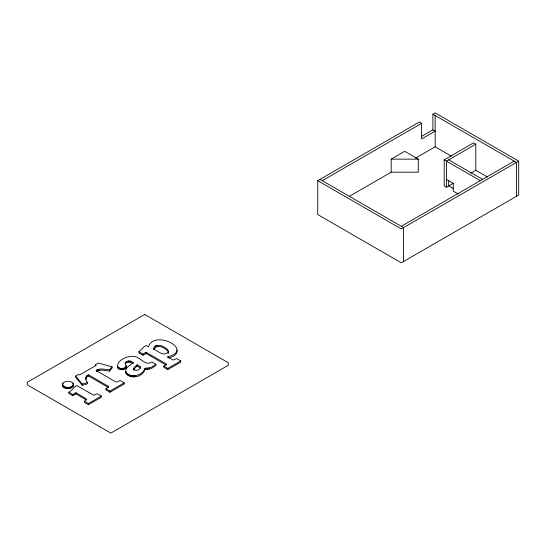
<?xml version="1.0" encoding="UTF-8"?>
<svg xmlns="http://www.w3.org/2000/svg" width="546" height="546" viewBox="0 0 546 546"><rect width="100%" height="100%" fill="white"/><g stroke="black" fill="none" stroke-linecap="round" stroke-linejoin="round"><path stroke-width="0.82" d="M117.376 365.922C118.564 358.961 127.477 356.101 133.77 356.347C140.145 356.647 145.912 366.878 151.836 361.916L155.91 364.271L155.91 365.451L151.133 368.68L145.011 369.499C139.162 384.445 112.64 373.846 133.668 362.783C131.293 360.988 127.709 359.903 125.416 362.435L125.102 363.295L126.222 366.386C124.468 369.437 118.687 369.328 117.376 365.922C117.028 370.372 124.433 370.987 126.222 367.567L126.201 365.533M117.376 367.103L117.52 365.506M133.565 368.304L133.49 369C135.231 372.038 140.145 369.867 140.786 366.898L137.135 364.789L134.077 367.485L133.49 370.181M125.71 372.577L125.867 371.389M112.094 366.851L109.562 369.874L101.829 368.932L97.85 369.451L96.164 370.509L115.786 381.934L117.724 381.838L120.154 380.521L124.181 382.848L124.181 384.029L109.958 392.24L105.931 389.912L105.931 388.738L108.442 387.08L108.422 386.363L88.554 374.843C84.964 375.703 85.347 380.425 87.469 382.637L87.469 383.811L82.289 385.237L75.669 377.266L75.669 376.085L78.419 374.495L79.696 374.89L96.116 365.41L95.489 364.639L98.266 363.035L112.094 366.851L112.094 368.031L109.562 371.055L101.829 370.113L97.85 370.632L96.164 371.69M85.763 379.49L86.043 377.013M62.558 384.343L62.947 383.128C65.527 380.542 70.366 380.589 72.946 383.155L73.348 384.357L72.952 386.732C70.366 389.312 65.52 389.332 62.94 386.739L62.558 384.343L62.94 386.739M62.558 385.517L62.947 383.128M72.952 386.732L73.348 384.357M153.679 349.44C156.579 343.448 165.643 347.638 168.345 351.877M155.91 364.271L151.133 367.499L145.011 368.318C142.786 375.88 129.347 378.958 125.71 371.396M86.043 378.194L86.712 377.109L88.554 376.023L108.422 387.544L108.422 386.363M133.565 369.485L137.135 365.97L137.135 364.789M155.514 345.877L154.177 347.092L153.426 348.846C157.535 350.86 163.875 357.064 168.264 352.102L168.264 353.282L168.345 350.696C165.67 346.887 160.108 344.157 155.514 345.877L155.514 347.058M62.94 385.558C65.52 388.151 70.366 388.131 72.952 385.558M133.149 363.67C130.904 361.943 127.511 361.302 125.416 363.616L125.416 362.435M138.93 351.74L144.178 346.655L146.137 345.529L148.451 346.867C154.129 328.753 195.427 350.395 167.253 356.831L173.082 360.046L176.733 358.613L180.767 360.94L180.767 362.121L167.813 369.594L163.786 367.267L163.786 366.086L166.107 364.619L166.107 364.066L164.79 363.097L146.075 352.293L142.984 354.081L138.93 351.74L138.93 352.921L142.984 355.262L146.075 353.474L164.79 364.278M68.878 392.253L71.69 390.226L74.809 386.711L76.795 385.565L93.714 395.188L97.263 393.741L101.29 396.068L101.29 397.249L88.384 404.702L84.357 402.375L84.357 401.194L86.732 399.686L85.858 398.491L75.894 392.738L72.802 394.526L68.878 392.253L68.878 393.434L72.802 395.707L75.894 393.919L85.858 399.672M432.903 129.846L432.903 114.203L435.155 112.899L518.7 161.131L518.7 195.024L401.29 262.81L317.745 214.578L317.745 180.685L419.355 122.024L421.608 123.328L421.608 138.971L435.155 131.149L432.903 129.846L421.492 136.432M322.263 180.685L421.608 123.328M391.175 172.181L391.175 159.145L404.723 151.324L418.27 159.145L418.27 172.181L391.175 172.181L349.385 196.307M415.588 158.087L435.155 146.792L451.399 156.163M453.098 183.36L446.451 187.203L444.191 185.899L444.191 159.828L473.539 142.881L475.798 144.185L475.798 170.256L487.612 177.075M475.798 144.185L446.451 161.131L446.451 187.203M470.672 173.212L475.798 170.256M84.357 401.194L88.384 403.521L101.29 396.068M105.931 388.738L109.958 391.066L124.181 382.848M401.29 226.31L514.182 161.131M518.7 161.131L401.29 228.917L317.745 180.685M163.786 366.086L167.813 368.413L180.767 360.94M75.669 376.085L82.289 384.056L87.469 382.637M167.95 357.876C171.956 357.425 177.969 354.927 177.047 349.966M391.175 159.145L418.27 159.145M432.903 114.203L516.441 162.435L516.441 196.328M448.703 159.828L482.664 179.429M444.191 159.828L480.405 180.733M446.451 179.381L453.221 183.292L453.221 191.114L458.285 194.035M453.446 188.636L448.703 185.899L448.703 180.419M320.004 179.381L403.549 227.614L403.549 261.507M137.135 365.97L140.786 368.079M73.348 385.537L72.946 383.155M126.201 366.714L126.222 367.567M435.155 115.506L435.155 146.792M167.813 368.413L167.813 369.594M166.107 364.066L166.107 365.24M157.18 345.331L157.18 346.512M149.167 368.093L149.167 369.273M147.133 368.359L147.133 369.54M146.075 352.293L146.075 353.474M145.011 368.318L145.011 369.499M142.984 354.081L142.984 355.262M135.654 375.525L135.654 376.699M133.927 375.668L133.927 376.849M132.234 375.621L132.234 376.801M130.671 375.382L130.671 376.563M129.989 360.926L129.989 362.107M129.245 374.952L129.245 376.133M128.29 360.913L128.29 362.087M127.941 374.338L127.941 375.518M126.761 373.471L126.761 374.652M126.44 361.582L126.44 362.762M126.01 372.488L126.01 373.669M125.792 367.124L125.792 368.304M124.938 367.779L124.938 368.959M123.512 368.359L123.512 369.54M121.908 368.564L121.908 369.744M120.332 368.393L120.332 369.574M118.98 367.861L118.98 369.041M117.881 366.973L117.881 368.154M109.958 391.066L109.958 392.24M109.562 369.874L109.562 371.055M99.433 369.116L99.433 370.297M97.85 369.451L97.85 370.632M96.615 369.97L96.615 371.15M95.489 364.639L95.489 365.82M88.554 374.843L88.554 376.023M88.384 403.521L88.384 404.702M87.653 375.143L87.653 376.324M86.712 375.928L86.712 377.109M82.289 384.056L82.289 385.237M75.894 392.738L75.894 393.919M72.802 394.526L72.802 395.707M71.758 386.561L71.758 387.742M70.011 387.25L70.011 388.431M67.936 387.483L67.936 388.663M65.861 387.25L65.861 388.431M64.114 386.561L64.114 387.742M144.71 314.476L27.3 382.261L27.3 384.869L110.845 433.101L228.255 365.315L228.255 362.708L144.71 314.476"/></g></svg>
